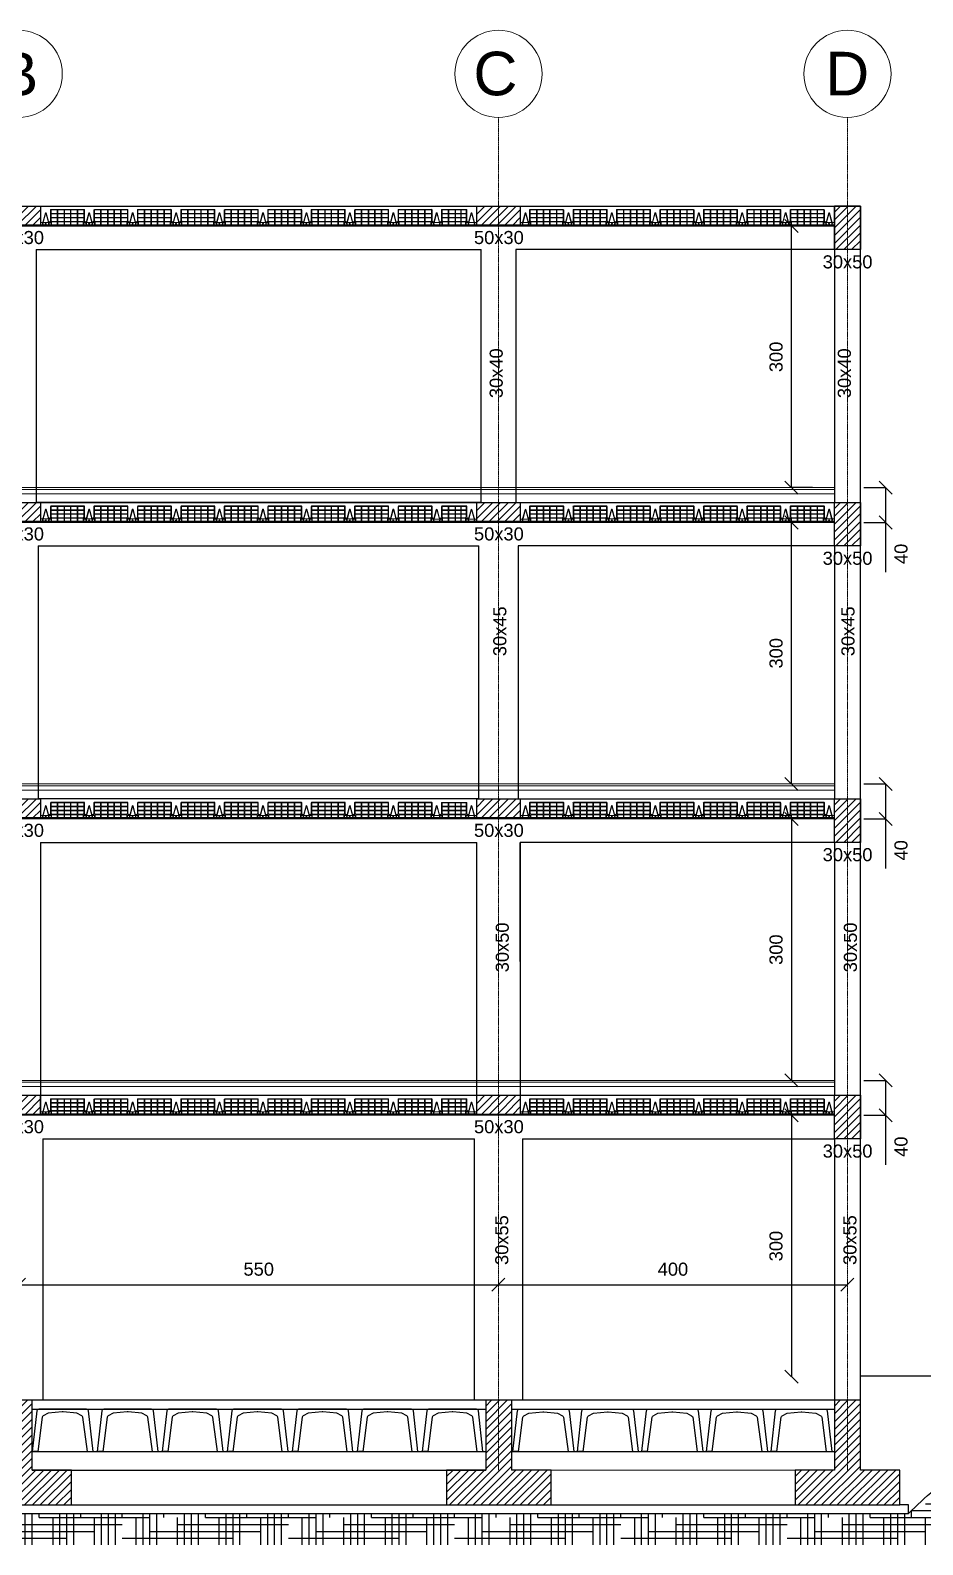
# Model space of a CAD drawing. Header units: millimetres. Extents: x -455371 to 117772, y -78417 to 116564.
# Drawn here: x -93446 to -83217, y -78417 to -61045 of the extents above; entities that cross this region are included whole.
import ezdxf

# ---------------------------------------------------------------- set-up
doc = ezdxf.new("R2010")
doc.units = ezdxf.units.MM
doc.linetypes.add('TRATTOPUNTO', pattern=[25.4, 12.7, -6.35, 0, -6.35])
doc.layers.get('0').update_dxf_attribs({"color": 255})
for name, color, linetype, lineweight in [('armature', 5, 'Continuous', 18), ('Cls', 7, 'Continuous', 25), ('fili fissi', 210, 'Continuous', 18), ('fili fissi tratteggiati', 210, 'TRATTOPUNTO', 18), ('quote', 5, 'Continuous', 15), ('Scritte', 7, 'Continuous', 15), ('TRAV.PIGN.TELAIO', 30, 'Continuous', 15)]:
    doc.layers.add(name, color=color, linetype=linetype, lineweight=lineweight)
doc.layers.add('RETINI', color=253, linetype='Continuous')
doc.styles.get("Standard").update_dxf_attribs({"font": 'arial.ttf'})
doc.dimstyles.new('scala1 a 100', dxfattribs={"dimtxt": 150, "dimasz": 150, "dimexe": 0.18, "dimexo": 250, "dimgap": 100, "dimtad": 2, "dimdec": 0, "dimlfac": 0.1, "dimzin": 0, "dimdsep": 46, "dimtxsty": 'Standard', "dimblk": 'OBLIQUE', "dimcen": -100, "dimadec": 0, "dimazin": 0, "dimtfac": 1, "dimtdec": 0, "dimtofl": 0, "dimtmove": 0, "dimatfit": 3, "dimfxl": 250, "dimfxlon": 1, "dimtolj": 1, "dimtzin": 0, "dimarcsym": 0})

# ---------------------------------------------------------------- blocks, each defined once
blk = doc.blocks.new('PIGNATTA')
at = {"ltscale": 100}
for p, q in [((-117744, -60423), (-117744, -60415)), ((-117361, -60337), (-117366, -60332))]:
    blk.add_line(p, q, dxfattribs=at)
at = {"layer": 'TRAV.PIGN.TELAIO', "ltscale": 100}
for p, q in [((-117751, -60337), (-117746, -60332)), ((-117751, -60465), (-117751, -60337)), ((-117746, -60332), (-117556, -60332)), ((-117674, -60337), (-117744, -60337)), ((-117744, -60377), (-117744, -60337)), ((-117674, -60377), (-117744, -60377)), ((-117674, -60383), (-117744, -60383)), ((-117744, -60423), (-117744, -60383)), ((-117674, -60423), (-117744, -60423)), ((-117744, -60460), (-117744, -60428)), ((-117674, -60428), (-117744, -60428)), ((-117674, -60377), (-117674, -60337)), ((-117674, -60423), (-117674, -60383)), ((-117674, -60423), (-117674, -60415)), ((-117674, -60469), (-117674, -60428)), ((-117596, -60337), (-117667, -60337)), ((-117667, -60377), (-117667, -60337)), ((-117596, -60377), (-117667, -60377)), ((-117596, -60383), (-117667, -60383)), ((-117667, -60423), (-117667, -60383)), ((-117667, -60423), (-117667, -60415)), ((-117596, -60423), (-117667, -60423)), ((-117667, -60469), (-117667, -60428)), ((-117596, -60428), (-117667, -60428)), ((-117596, -60377), (-117596, -60337)), ((-117596, -60423), (-117596, -60383)), ((-117596, -60423), (-117596, -60415)), ((-117596, -60469), (-117596, -60428)), ((-117589, -60377), (-117589, -60337)), ((-117589, -60337), (-117556, -60337)), ((-117589, -60377), (-117556, -60377)), ((-117589, -60423), (-117589, -60383)), ((-117589, -60383), (-117556, -60383)), ((-117589, -60423), (-117589, -60415)), ((-117589, -60423), (-117556, -60423)), ((-117589, -60469), (-117589, -60428)), ((-117589, -60428), (-117556, -60428)), ((-117366, -60332), (-117556, -60332)), ((-117523, -60337), (-117556, -60337)), ((-117523, -60377), (-117556, -60377)), ((-117523, -60383), (-117556, -60383)), ((-117523, -60423), (-117556, -60423)), ((-117523, -60428), (-117556, -60428)), ((-117523, -60377), (-117523, -60337)), ((-117523, -60423), (-117523, -60383)), ((-117523, -60423), (-117523, -60415)), ((-117523, -60469), (-117523, -60428)), ((-117516, -60337), (-117446, -60337)), ((-117516, -60377), (-117516, -60337)), ((-117516, -60377), (-117446, -60377)), ((-117516, -60383), (-117446, -60383)), ((-117516, -60423), (-117516, -60383)), ((-117516, -60423), (-117516, -60415)), ((-117516, -60423), (-117446, -60423)), ((-117516, -60469), (-117516, -60428)), ((-117516, -60428), (-117446, -60428)), ((-117446, -60377), (-117446, -60337)), ((-117446, -60423), (-117446, -60383)), ((-117446, -60423), (-117446, -60415)), ((-117446, -60469), (-117446, -60428)), ((-117439, -60337), (-117368, -60337)), ((-117439, -60377), (-117439, -60337)), ((-117439, -60377), (-117368, -60377)), ((-117439, -60383), (-117368, -60383)), ((-117439, -60423), (-117439, -60383)), ((-117439, -60423), (-117439, -60415)), ((-117439, -60423), (-117368, -60423)), ((-117439, -60469), (-117439, -60428)), ((-117439, -60428), (-117368, -60428)), ((-117368, -60377), (-117368, -60337)), ((-117368, -60423), (-117368, -60383)), ((-117368, -60423), (-117368, -60415)), ((-117368, -60460), (-117368, -60428)), ((-117361, -60465), (-117361, -60337)), ((-117769, -60472), (-117751, -60465)), ((-117769, -60483), (-117769, -60472)), ((-117745, -60483), (-117769, -60483)), ((-117764, -60476), (-117750, -60471)), ((-117749, -60476), (-117764, -60476)), ((-117748, -60476), (-117750, -60471)), ((-117745, -60483), (-117745, -60512)), ((-117745, -60512), (-117556, -60512)), ((-117735, -60469), (-117744, -60460)), ((-117738, -60474), (-117674, -60474)), ((-117738, -60474), (-117738, -60507)), ((-117674, -60507), (-117738, -60507)), ((-117735, -60469), (-117674, -60469)), ((-117674, -60507), (-117674, -60474)), ((-117667, -60469), (-117596, -60469)), ((-117667, -60474), (-117596, -60474)), ((-117667, -60507), (-117667, -60474)), ((-117596, -60507), (-117667, -60507)), ((-117596, -60507), (-117596, -60474)), ((-117589, -60469), (-117556, -60469)), ((-117589, -60507), (-117589, -60474)), ((-117589, -60474), (-117556, -60474)), ((-117589, -60507), (-117556, -60507)), ((-117523, -60469), (-117556, -60469)), ((-117523, -60474), (-117556, -60474)), ((-117523, -60507), (-117556, -60507)), ((-117367, -60512), (-117556, -60512)), ((-117523, -60507), (-117523, -60474)), ((-117446, -60469), (-117516, -60469)), ((-117446, -60474), (-117516, -60474)), ((-117516, -60507), (-117516, -60474)), ((-117516, -60507), (-117446, -60507)), ((-117446, -60507), (-117446, -60474)), ((-117377, -60469), (-117439, -60469)), ((-117375, -60474), (-117439, -60474)), ((-117439, -60507), (-117439, -60474)), ((-117439, -60507), (-117375, -60507)), ((-117377, -60469), (-117368, -60460)), ((-117375, -60474), (-117375, -60507)), ((-117367, -60483), (-117344, -60483)), ((-117367, -60483), (-117367, -60512)), ((-117364, -60476), (-117363, -60471)), ((-117363, -60476), (-117349, -60476)), ((-117349, -60476), (-117362, -60471)), ((-117344, -60472), (-117361, -60465)), ((-117344, -60483), (-117344, -60472))]:
    blk.add_line(p, q, dxfattribs=at)
blk = doc.blocks.new('travetto')
at = {"layer": 'armature', "ltscale": 100}
for points in [[(-124892, -73466, 1), (-124898, -73466, 1)], [(-124858, -73342, 1), (-124864, -73342, 1)], [(-124830, -73466, -1), (-124824, -73466, -1)]]:
    blk.add_hatch(color=256, dxfattribs=at).paths.add_polyline_path(points)
for p, q in [((-124866, -73340), (-124899, -73462)), ((-124861, -73340), (-124894, -73463)), ((-124866, -73340), (-124857, -73340)), ((-124861, -73340), (-124827, -73466)), ((-124857, -73340), (-124824, -73462))]:
    blk.add_line(p, q, dxfattribs=at)
for centre in [(-124895, -73466), (-124861, -73342), (-124827, -73466)]:
    blk.add_circle(centre, 3, dxfattribs=at)
for centre, start, end in [((-124895, -73462), 171.4052, 274.2392), ((-124827, -73462), 265.7608, 8.5948)]:
    blk.add_arc(centre, 3.81, start, end, dxfattribs=at)
at = {"layer": 'TRAV.PIGN.TELAIO', "ltscale": 100}
blk.add_line((-124921, -73476), (-124801, -73476), dxfattribs=at)
blk.add_lwpolyline([(-124801, -73476), (-124801, -73451), (-124921, -73451), (-124921, -73476)], dxfattribs=at)
blk = doc.blocks.new('*U175')
at = {"layer": 'armature', "ltscale": 100}
blk.add_hatch(color=256, dxfattribs=at).paths.add_polyline_path([(-195, -76, 1), (-207, -76, 1)])
blk.add_circle((-201, -76), 6, dxfattribs=at)
at = {"layer": 'Cls'}
for name, p in [('travetto', (124661, 73391)), ('PIGNATTA', (117605, 60422))]:
    blk.add_blockref(name, p, dxfattribs=at)
blk = doc.blocks.new('*U176')
at = {"layer": 'Cls', "color": 0, "linetype": 'ByBlock', "lineweight": -2, "transparency": 16777216}
for p in [(0, 0), (498, 0), (996, 0), (1494, 0), (1992, 0), (2490, 0), (2988, 0), (3486, 0), (3984, 0)]:
    blk.add_blockref('*U175', p, dxfattribs=at)
blk = doc.blocks.new('*U177')
at = {"layer": 'armature', "ltscale": 100}
blk.add_hatch(color=256, dxfattribs=at).paths.add_polyline_path([(-195, -76, 1), (-207, -76, 1)])
blk.add_circle((-201, -76), 6, dxfattribs=at)
at = {"layer": 'Cls'}
for name, p in [('travetto', (124661, 73391)), ('PIGNATTA', (117605, 60422))]:
    blk.add_blockref(name, p, dxfattribs=at)
blk = doc.blocks.new('*U178')
at = {"layer": 'Cls', "color": 0, "linetype": 'ByBlock', "lineweight": -2, "transparency": 16777216}
for p in [(0, 0), (498, 0), (996, 0), (1494, 0), (1992, 0), (2490, 0), (2988, 0)]:
    blk.add_blockref('*U177', p, dxfattribs=at)
blk = doc.blocks.new('pignatta 2')
at = {"ltscale": 100}
for p, q in [((-88727, -73595), (-88727, -73587)), ((-88443, -73509), (-88448, -73504))]:
    blk.add_line(p, q, dxfattribs=at)
at = {"layer": 'TRAV.PIGN.TELAIO', "ltscale": 100}
for p, q in [((-88751, -73644), (-88734, -73636)), ((-88751, -73654), (-88751, -73644)), ((-88727, -73654), (-88751, -73654)), ((-88746, -73648), (-88733, -73643)), ((-88731, -73648), (-88746, -73648)), ((-88734, -73509), (-88729, -73504)), ((-88734, -73636), (-88734, -73509)), ((-88731, -73648), (-88732, -73643)), ((-88729, -73504), (-88538, -73504)), ((-88656, -73509), (-88727, -73509)), ((-88727, -73549), (-88727, -73509)), ((-88656, -73549), (-88727, -73549)), ((-88656, -73555), (-88727, -73555)), ((-88727, -73595), (-88727, -73555)), ((-88656, -73595), (-88727, -73595)), ((-88727, -73632), (-88727, -73600)), ((-88656, -73600), (-88727, -73600)), ((-88717, -73641), (-88727, -73632)), ((-88727, -73654), (-88727, -73684)), ((-88720, -73646), (-88656, -73646)), ((-88720, -73646), (-88720, -73679)), ((-88717, -73641), (-88656, -73641)), ((-88656, -73549), (-88656, -73509)), ((-88656, -73595), (-88656, -73555)), ((-88656, -73595), (-88656, -73587)), ((-88656, -73641), (-88656, -73600)), ((-88656, -73679), (-88656, -73646)), ((-88578, -73509), (-88649, -73509)), ((-88649, -73549), (-88649, -73509)), ((-88578, -73549), (-88649, -73549)), ((-88578, -73555), (-88649, -73555)), ((-88649, -73595), (-88649, -73555)), ((-88649, -73595), (-88649, -73587)), ((-88578, -73595), (-88649, -73595)), ((-88649, -73641), (-88649, -73600)), ((-88578, -73600), (-88649, -73600)), ((-88649, -73641), (-88578, -73641)), ((-88649, -73646), (-88578, -73646)), ((-88649, -73679), (-88649, -73646)), ((-88578, -73549), (-88578, -73509)), ((-88578, -73595), (-88578, -73555)), ((-88578, -73595), (-88578, -73587)), ((-88578, -73641), (-88578, -73600)), ((-88578, -73679), (-88578, -73646)), ((-88571, -73549), (-88571, -73509)), ((-88571, -73509), (-88538, -73509)), ((-88571, -73549), (-88538, -73549)), ((-88571, -73595), (-88571, -73555)), ((-88571, -73555), (-88538, -73555)), ((-88571, -73595), (-88571, -73587)), ((-88571, -73595), (-88538, -73595)), ((-88571, -73641), (-88571, -73600)), ((-88571, -73600), (-88538, -73600)), ((-88571, -73641), (-88538, -73641)), ((-88571, -73679), (-88571, -73646)), ((-88571, -73646), (-88538, -73646)), ((-88448, -73504), (-88550, -73504)), ((-88550, -73509), (-88528, -73509)), ((-88550, -73549), (-88528, -73549)), ((-88550, -73555), (-88528, -73555)), ((-88550, -73595), (-88528, -73595)), ((-88550, -73600), (-88528, -73600)), ((-88528, -73641), (-88550, -73641)), ((-88528, -73646), (-88550, -73646)), ((-88476, -73504), (-88538, -73504)), ((-88506, -73509), (-88538, -73509)), ((-88506, -73549), (-88538, -73549)), ((-88506, -73555), (-88538, -73555)), ((-88506, -73595), (-88538, -73595)), ((-88506, -73600), (-88538, -73600)), ((-88506, -73641), (-88538, -73641)), ((-88506, -73646), (-88538, -73646)), ((-88521, -73509), (-88450, -73509)), ((-88521, -73549), (-88450, -73549)), ((-88521, -73555), (-88450, -73555)), ((-88521, -73595), (-88450, -73595)), ((-88521, -73600), (-88450, -73600)), ((-88460, -73641), (-88521, -73641)), ((-88457, -73646), (-88521, -73646)), ((-88513, -73549), (-88513, -73509)), ((-88513, -73595), (-88513, -73555)), ((-88513, -73641), (-88513, -73600)), ((-88513, -73679), (-88513, -73646)), ((-88506, -73549), (-88506, -73509)), ((-88506, -73595), (-88506, -73555)), ((-88506, -73641), (-88506, -73600)), ((-88506, -73679), (-88506, -73646)), ((-88498, -73509), (-88476, -73509)), ((-88498, -73549), (-88476, -73549)), ((-88498, -73555), (-88476, -73555)), ((-88498, -73595), (-88476, -73595)), ((-88498, -73600), (-88476, -73600)), ((-88476, -73641), (-88498, -73641)), ((-88476, -73646), (-88498, -73646)), ((-88460, -73641), (-88450, -73632)), ((-88457, -73646), (-88457, -73679)), ((-88450, -73549), (-88450, -73509)), ((-88450, -73595), (-88450, -73555)), ((-88450, -73595), (-88450, -73587)), ((-88450, -73632), (-88450, -73600)), ((-88450, -73654), (-88426, -73654)), ((-88450, -73654), (-88450, -73684)), ((-88446, -73648), (-88445, -73643)), ((-88446, -73648), (-88431, -73648)), ((-88431, -73648), (-88444, -73643)), ((-88443, -73636), (-88443, -73509)), ((-88426, -73644), (-88443, -73636)), ((-88426, -73654), (-88426, -73644)), ((-88727, -73684), (-88538, -73684)), ((-88656, -73679), (-88720, -73679)), ((-88578, -73679), (-88649, -73679)), ((-88571, -73679), (-88538, -73679)), ((-88550, -73679), (-88528, -73679)), ((-88450, -73684), (-88550, -73684)), ((-88506, -73679), (-88538, -73679)), ((-88476, -73684), (-88538, -73684)), ((-88521, -73679), (-88457, -73679)), ((-88498, -73679), (-88476, -73679))]:
    blk.add_line(p, q, dxfattribs=at)
blk = doc.blocks.new('*U180')
at = {"layer": 'armature', "ltscale": 100}
blk.add_hatch(color=256, dxfattribs=at).paths.add_polyline_path([(-195, -76, 1), (-207, -76, 1)])
blk.add_circle((-201, -76), 6, dxfattribs=at)
at = {"layer": 'Cls'}
for name, p in [('travetto', (124661, 73391)), ('PIGNATTA', (117605, 60422))]:
    blk.add_blockref(name, p, dxfattribs=at)
blk = doc.blocks.new('*U181')
at = {"layer": 'Cls', "color": 0, "linetype": 'ByBlock', "lineweight": -2, "transparency": 16777216}
for p in [(0, 0), (498, 0), (996, 0), (1494, 0), (1992, 0), (2490, 0), (2988, 0), (3486, 0), (3984, 0)]:
    blk.add_blockref('*U180', p, dxfattribs=at)
blk = doc.blocks.new('*U182')
at = {"layer": 'armature', "ltscale": 100}
blk.add_hatch(color=256, dxfattribs=at).paths.add_polyline_path([(-195, -76, 1), (-207, -76, 1)])
blk.add_circle((-201, -76), 6, dxfattribs=at)
at = {"layer": 'Cls'}
for name, p in [('travetto', (124661, 73391)), ('PIGNATTA', (117605, 60422))]:
    blk.add_blockref(name, p, dxfattribs=at)
blk = doc.blocks.new('*U183')
at = {"layer": 'Cls', "color": 0, "linetype": 'ByBlock', "lineweight": -2, "transparency": 16777216}
for p in [(0, 0), (498, 0), (996, 0), (1494, 0), (1992, 0), (2490, 0), (2988, 0)]:
    blk.add_blockref('*U182', p, dxfattribs=at)
blk = doc.blocks.new('*U186')
at = {"layer": 'armature', "ltscale": 100}
blk.add_hatch(color=256, dxfattribs=at).paths.add_polyline_path([(-195, -76, 1), (-207, -76, 1)])
blk.add_circle((-201, -76), 6, dxfattribs=at)
at = {"layer": 'Cls'}
for name, p in [('travetto', (124661, 73391)), ('PIGNATTA', (117605, 60422))]:
    blk.add_blockref(name, p, dxfattribs=at)
blk = doc.blocks.new('*U187')
at = {"layer": 'Cls', "color": 0, "linetype": 'ByBlock', "lineweight": -2, "transparency": 16777216}
for p in [(0, 0), (498, 0), (996, 0), (1494, 0), (1992, 0), (2490, 0), (2988, 0), (3486, 0), (3984, 0)]:
    blk.add_blockref('*U186', p, dxfattribs=at)
blk = doc.blocks.new('*U188')
at = {"layer": 'armature', "ltscale": 100}
blk.add_hatch(color=256, dxfattribs=at).paths.add_polyline_path([(-195, -76, 1), (-207, -76, 1)])
blk.add_circle((-201, -76), 6, dxfattribs=at)
at = {"layer": 'Cls'}
for name, p in [('travetto', (124661, 73391)), ('PIGNATTA', (117605, 60422))]:
    blk.add_blockref(name, p, dxfattribs=at)
blk = doc.blocks.new('*U189')
at = {"layer": 'Cls', "color": 0, "linetype": 'ByBlock', "lineweight": -2, "transparency": 16777216}
for p in [(0, 0), (498, 0), (996, 0), (1494, 0), (1992, 0), (2490, 0), (2988, 0)]:
    blk.add_blockref('*U188', p, dxfattribs=at)
blk = doc.blocks.new('*U192')
at = {"layer": 'armature', "ltscale": 100}
blk.add_hatch(color=256, dxfattribs=at).paths.add_polyline_path([(-195, -76, 1), (-207, -76, 1)])
blk.add_circle((-201, -76), 6, dxfattribs=at)
at = {"layer": 'Cls'}
for name, p in [('travetto', (124661, 73391)), ('PIGNATTA', (117605, 60422))]:
    blk.add_blockref(name, p, dxfattribs=at)
blk = doc.blocks.new('*U193')
at = {"layer": 'Cls', "color": 0, "linetype": 'ByBlock', "lineweight": -2, "transparency": 16777216}
for p in [(0, 0), (498, 0), (996, 0), (1494, 0), (1992, 0), (2490, 0), (2988, 0), (3486, 0), (3984, 0)]:
    blk.add_blockref('*U192', p, dxfattribs=at)
blk = doc.blocks.new('*U194')
at = {"layer": 'armature', "ltscale": 100}
blk.add_hatch(color=256, dxfattribs=at).paths.add_polyline_path([(-195, -76, 1), (-207, -76, 1)])
blk.add_circle((-201, -76), 6, dxfattribs=at)
at = {"layer": 'Cls'}
for name, p in [('travetto', (124661, 73391)), ('PIGNATTA', (117605, 60422))]:
    blk.add_blockref(name, p, dxfattribs=at)
blk = doc.blocks.new('*U195')
at = {"layer": 'Cls', "color": 0, "linetype": 'ByBlock', "lineweight": -2, "transparency": 16777216}
for p in [(0, 0), (498, 0), (996, 0), (1494, 0), (1992, 0), (2490, 0), (2988, 0)]:
    blk.add_blockref('*U194', p, dxfattribs=at)
blk = doc.blocks.new('*U272')
at = {"color": 30}
for points in [[(349, -243), (296, 224, 0.377298), (274, 243), (0, 243), (-274, 243, 0.377298), (-296, 224), (-349, -243)], [(284, -243), (233, 148, 0.245361), (221, 165), (165, 194), (5, 211, 0.05448), (0, 212, 0.05448), (-5, 211), (-165, 194), (-221, 165, 0.245361), (-233, 148), (-284, -243)]]:
    blk.add_lwpolyline(points, format="xyb", dxfattribs=at)
for points in [[(-284, -243), (-349, -243)], [(284, -243), (349, -243)]]:
    blk.add_lwpolyline(points, dxfattribs=at)
blk = doc.blocks.new('*U273')
at = {"layer": 'Cls', "color": 0, "linetype": 'ByBlock', "lineweight": -2, "transparency": 16777216}
for p in [(0, 0), (745, 0), (1490, 0), (2235, 0), (2980, 0), (3725, 0), (4470, 0)]:
    blk.add_blockref('*U272', p, dxfattribs=at)
blk = doc.blocks.new('*U274')
at = {"color": 30}
for points in [[(349, -243), (296, 224, 0.377298), (274, 243), (0, 243), (-274, 243, 0.377298), (-296, 224), (-349, -243)], [(284, -243), (233, 148, 0.245361), (221, 165), (165, 194), (5, 211, 0.05448), (0, 212, 0.05448), (-5, 211), (-165, 194), (-221, 165, 0.245361), (-233, 148), (-284, -243)]]:
    blk.add_lwpolyline(points, format="xyb", dxfattribs=at)
for points in [[(-284, -243), (-349, -243)], [(284, -243), (349, -243)]]:
    blk.add_lwpolyline(points, dxfattribs=at)
blk = doc.blocks.new('*U275')
at = {"layer": 'Cls', "color": 0, "linetype": 'ByBlock', "lineweight": -2, "transparency": 16777216}
for p in [(0, 0), (740, 0), (1480, 0), (2220, 0), (2960, 0)]:
    blk.add_blockref('*U274', p, dxfattribs=at)
blk = doc.blocks.new('_Oblique')
at = {"color": 0, "linetype": 'ByBlock', "lineweight": -2}
blk.add_line((-0.5, -0.5), (0.5, 0.5), dxfattribs=at)
blk = doc.blocks.new('*D2117')
at = {"layer": 'Defpoints', "color": 0, "transparency": 16777216}
for p in [(-84230, -66290), (-84230, -66691), (-83642, -66691)]:
    blk.add_point(p, dxfattribs=at)
at = {"layer": 'quote', "color": 0, "lineweight": -2, "transparency": 16777216}
for p, q in [((-83892, -66290), (-83641, -66290)), ((-83642, -66290), (-83642, -66691)), ((-83892, -66691), (-83641, -66691)), ((-83642, -66691), (-83642, -67261))]:
    blk.add_line(p, q, dxfattribs=at)
at = {"layer": 'quote', "color": 0, "lineweight": -2, "transparency": 16777216, "xscale": 150, "yscale": 150, "zscale": 150}
for p, rotation in [((-83642, -66290), 90), ((-83642, -66691), 270)]:
    blk.add_blockref('_Oblique', p, dxfattribs=dict(at, rotation=rotation))
at = {"layer": 'quote', "color": 0, "transparency": 16777216, "insert": (-83465, -67051), "char_height": 150, "attachment_point": 5, "rotation": 90}
blk.add_mtext('\\A1;40', dxfattribs=at)
blk = doc.blocks.new('*D2115')
at = {"layer": 'Defpoints', "color": 0, "transparency": 16777216}
for p in [(-84230, -69690), (-84230, -70091), (-83642, -70091)]:
    blk.add_point(p, dxfattribs=at)
at = {"layer": 'quote', "color": 0, "lineweight": -2, "transparency": 16777216}
for p, q in [((-83892, -69690), (-83641, -69690)), ((-83642, -69690), (-83642, -70091)), ((-83892, -70091), (-83641, -70091)), ((-83642, -70091), (-83642, -70661))]:
    blk.add_line(p, q, dxfattribs=at)
at = {"layer": 'quote', "color": 0, "lineweight": -2, "transparency": 16777216, "xscale": 150, "yscale": 150, "zscale": 150}
for p, rotation in [((-83642, -69690), 90), ((-83642, -70091), 270)]:
    blk.add_blockref('_Oblique', p, dxfattribs=dict(at, rotation=rotation))
at = {"layer": 'quote', "color": 0, "transparency": 16777216, "insert": (-83465, -70451), "char_height": 150, "attachment_point": 5, "rotation": 90}
blk.add_mtext('\\A1;40', dxfattribs=at)
blk = doc.blocks.new('*D2116')
at = {"layer": 'Defpoints', "color": 0, "transparency": 16777216}
for p in [(-84230, -73090), (-84230, -73491), (-83642, -73491)]:
    blk.add_point(p, dxfattribs=at)
at = {"layer": 'quote', "color": 0, "lineweight": -2, "transparency": 16777216}
for p, q in [((-83892, -73090), (-83641, -73090)), ((-83642, -73090), (-83642, -73491)), ((-83892, -73491), (-83641, -73491)), ((-83642, -73491), (-83642, -74061))]:
    blk.add_line(p, q, dxfattribs=at)
at = {"layer": 'quote', "color": 0, "lineweight": -2, "transparency": 16777216, "xscale": 150, "yscale": 150, "zscale": 150}
for p, rotation in [((-83642, -73090), 90), ((-83642, -73491), 270)]:
    blk.add_blockref('_Oblique', p, dxfattribs=dict(at, rotation=rotation))
at = {"layer": 'quote', "color": 0, "transparency": 16777216, "insert": (-83465, -73851), "char_height": 150, "attachment_point": 5, "rotation": 90}
blk.add_mtext('\\A1;40', dxfattribs=at)
blk = doc.blocks.new('*D2119')
at = {"layer": 'Defpoints', "color": 0, "transparency": 16777216}
for p in [(-84721, -63291), (-84230, -63291), (-84230, -66290)]:
    blk.add_point(p, dxfattribs=at)
at = {"layer": 'quote', "color": 0, "lineweight": -2, "transparency": 16777216}
for p, q in [((-84480, -63291), (-84721, -63291)), ((-84721, -66290), (-84721, -63291)), ((-84480, -66290), (-84721, -66290))]:
    blk.add_line(p, q, dxfattribs=at)
at = {"layer": 'quote', "color": 0, "lineweight": -2, "transparency": 16777216, "xscale": 150, "yscale": 150, "zscale": 150}
for p, rotation in [((-84721, -63291), 90), ((-84721, -66290), 270)]:
    blk.add_blockref('_Oblique', p, dxfattribs=dict(at, rotation=rotation))
at = {"layer": 'quote', "color": 0, "transparency": 16777216, "insert": (-84897, -64791), "char_height": 150, "attachment_point": 5, "rotation": 90}
blk.add_mtext('\\A1;300', dxfattribs=at)
blk = doc.blocks.new('*D2120')
at = {"layer": 'Defpoints', "color": 0, "transparency": 16777216}
for p in [(-84721, -66691), (-84659, -66691), (-84659, -69690)]:
    blk.add_point(p, dxfattribs=at)
at = {"layer": 'quote', "color": 0, "lineweight": -2, "transparency": 16777216}
for p, q in [((-84721, -66691), (-84721, -66691)), ((-84721, -69690), (-84721, -66691)), ((-84721, -69690), (-84721, -69690))]:
    blk.add_line(p, q, dxfattribs=at)
at = {"layer": 'quote', "color": 0, "lineweight": -2, "transparency": 16777216, "xscale": 150, "yscale": 150, "zscale": 150}
for p, rotation in [((-84721, -66691), 90), ((-84721, -69690), 270)]:
    blk.add_blockref('_Oblique', p, dxfattribs=dict(at, rotation=rotation))
at = {"layer": 'quote', "color": 0, "transparency": 16777216, "insert": (-84897, -68191), "char_height": 150, "attachment_point": 5, "rotation": 90}
blk.add_mtext('\\A1;300', dxfattribs=at)
blk = doc.blocks.new('*D2121')
at = {"layer": 'Defpoints', "color": 0, "transparency": 16777216}
for p in [(-84721, -70091), (-84721, -73090), (-84721, -73090)]:
    blk.add_point(p, dxfattribs=at)
at = {"layer": 'quote', "color": 0, "lineweight": -2, "transparency": 16777216}
for p, q in [((-84721, -70091), (-84721, -70091)), ((-84721, -70091), (-84721, -73090)), ((-84721, -73090), (-84721, -73090))]:
    blk.add_line(p, q, dxfattribs=at)
at = {"layer": 'quote', "color": 0, "lineweight": -2, "transparency": 16777216, "xscale": 150, "yscale": 150, "zscale": 150}
for p, rotation in [((-84721, -70091), 90), ((-84721, -73090), 270)]:
    blk.add_blockref('_Oblique', p, dxfattribs=dict(at, rotation=rotation))
at = {"layer": 'quote', "color": 0, "transparency": 16777216, "insert": (-84897, -71591), "char_height": 150, "attachment_point": 5, "rotation": 90}
blk.add_mtext('\\A1;300', dxfattribs=at)
blk = doc.blocks.new('*D2118')
at = {"layer": 'Defpoints', "color": 0, "transparency": 16777216}
for p in [(-84721, -73491), (-84721, -76490), (-84721, -76490)]:
    blk.add_point(p, dxfattribs=at)
at = {"layer": 'quote', "color": 0, "lineweight": -2, "transparency": 16777216}
for p, q in [((-84721, -73491), (-84722, -73491)), ((-84721, -73491), (-84721, -76490)), ((-84721, -76490), (-84722, -76490))]:
    blk.add_line(p, q, dxfattribs=at)
at = {"layer": 'quote', "color": 0, "lineweight": -2, "transparency": 16777216, "xscale": 150, "yscale": 150, "zscale": 150}
for p, rotation in [((-84721, -73491), 90), ((-84721, -76490), 270)]:
    blk.add_blockref('_Oblique', p, dxfattribs=dict(at, rotation=rotation))
at = {"layer": 'quote', "color": 0, "transparency": 16777216, "insert": (-84898, -74991), "char_height": 150, "attachment_point": 5, "rotation": 90}
blk.add_mtext('\\A1;300', dxfattribs=at)
blk = doc.blocks.new('*D2122')
at = {"layer": 'Defpoints', "color": 0, "transparency": 16777216}
for p in [(-93575, -75434), (-88080, -75434), (-88080, -75434)]:
    blk.add_point(p, dxfattribs=at)
at = {"layer": 'quote', "color": 0, "lineweight": -2, "transparency": 16777216}
for p, q in [((-93575, -75434), (-93575, -75433)), ((-93575, -75434), (-88080, -75434)), ((-88080, -75434), (-88080, -75433))]:
    blk.add_line(p, q, dxfattribs=at)
at = {"layer": 'quote', "color": 0, "lineweight": -2, "transparency": 16777216, "xscale": 150, "yscale": 150, "zscale": 150, "rotation": 180}
blk.add_blockref('_Oblique', (-93575, -75434), dxfattribs=at)
at = {"layer": 'quote', "color": 0, "lineweight": -2, "transparency": 16777216, "xscale": 150, "yscale": 150, "zscale": 150}
blk.add_blockref('_Oblique', (-88080, -75434), dxfattribs=at)
at = {"layer": 'quote', "color": 0, "transparency": 16777216, "insert": (-90828, -75257), "char_height": 150, "attachment_point": 5}
blk.add_mtext('\\A1;550', dxfattribs=at)
blk = doc.blocks.new('*D2123')
at = {"layer": 'Defpoints', "color": 0, "transparency": 16777216}
for p in [(-88080, -75434), (-84080, -75434), (-84080, -75434)]:
    blk.add_point(p, dxfattribs=at)
at = {"layer": 'quote', "color": 0, "lineweight": -2, "transparency": 16777216}
for p, q in [((-88080, -75434), (-88080, -75433)), ((-88080, -75434), (-84080, -75434)), ((-84080, -75434), (-84080, -75433))]:
    blk.add_line(p, q, dxfattribs=at)
at = {"layer": 'quote', "color": 0, "lineweight": -2, "transparency": 16777216, "xscale": 150, "yscale": 150, "zscale": 150, "rotation": 180}
blk.add_blockref('_Oblique', (-88080, -75434), dxfattribs=at)
at = {"layer": 'quote', "color": 0, "lineweight": -2, "transparency": 16777216, "xscale": 150, "yscale": 150, "zscale": 150}
blk.add_blockref('_Oblique', (-84080, -75434), dxfattribs=at)
at = {"layer": 'quote', "color": 0, "transparency": 16777216, "insert": (-86080, -75257), "char_height": 150, "attachment_point": 5}
blk.add_mtext('\\A1;400', dxfattribs=at)

msp = doc.modelspace()

# ---------------------------------------------------------------- hatches: boundary and pattern name
at = {"layer": 'RETINI'}
h = msp.add_hatch(dxfattribs=at)
h.set_pattern_fill('ANSI31', color=256, scale=20)
h.set_pattern_definition([(45, (0, 10200), (-44.90128, 44.90128), [])])
h.paths.add_polyline_path([(-93329.6, -63280.4), (-93329.6, -63060.4), (-93829.6, -63060.4), (-93829.6, -63280.4)])
h = msp.add_hatch(dxfattribs=at)
h.set_pattern_fill('ANSI31', color=256, scale=20)
h.set_pattern_definition([(45, (5500, 10200), (-44.90128, 44.90128), [])])
h.paths.add_polyline_path([(-87829.6, -63280.4), (-87829.6, -63060.4), (-88329.6, -63060.4), (-88329.6, -63280.4)])
h = msp.add_hatch(dxfattribs=at)
h.set_pattern_fill('ANSI31', color=256, scale=20)
h.set_pattern_definition([(45, (37091.76, 0), (-44.90128, 44.90128), [])])
h.paths.add_polyline_path([(-84229.6, -63560.4), (-83929.6, -63560.4), (-83929.6, -63060.4), (-84229.6, -63060.4)])
h = msp.add_hatch(dxfattribs=at)
h.set_pattern_fill('ANSI31', color=256, scale=20)
h.set_pattern_definition([(45, (0, 6800), (-44.90128, 44.90128), [])])
h.paths.add_polyline_path([(-93329.6, -66460.4), (-93829.6, -66460.4), (-93829.6, -66680.4), (-93329.6, -66680.4)])
h = msp.add_hatch(dxfattribs=at)
h.set_pattern_fill('ANSI31', color=256, scale=20)
h.set_pattern_definition([(45, (5500, 6800), (-44.90128, 44.90128), [])])
h.paths.add_polyline_path([(-87829.6, -66460.4), (-88329.6, -66460.4), (-88329.6, -66680.4), (-87829.6, -66680.4)])
h = msp.add_hatch(dxfattribs=at)
h.set_pattern_fill('ANSI31', color=256, scale=20)
h.set_pattern_definition([(45, (37091.76, -3400), (-44.90128, 44.90128), [])])
h.paths.add_polyline_path([(-84229.6, -66960.4), (-83929.6, -66960.4), (-83929.6, -66460.4), (-84229.6, -66460.4)])
h = msp.add_hatch(dxfattribs=at)
h.set_pattern_fill('ANSI31', color=256, scale=20)
h.set_pattern_definition([(45, (0, 3400), (-44.90128, 44.90128), [])])
h.paths.add_polyline_path([(-93329.6, -69860.4), (-93829.6, -69860.4), (-93829.6, -70080.4), (-93329.6, -70080.4)])
h = msp.add_hatch(dxfattribs=at)
h.set_pattern_fill('ANSI31', color=256, scale=20)
h.set_pattern_definition([(45, (5500, 3400), (-44.90128, 44.90128), [])])
h.paths.add_polyline_path([(-87829.6, -69860.4), (-88329.6, -69860.4), (-88329.6, -70080.4), (-87829.6, -70080.4)])
h = msp.add_hatch(dxfattribs=at)
h.set_pattern_fill('ANSI31', color=256, scale=20)
h.set_pattern_definition([(45, (37091.76, -6800), (-44.90128, 44.90128), [])])
h.paths.add_polyline_path([(-84229.6, -70360.4), (-83929.6, -70360.4), (-83929.6, -69860.4), (-84229.6, -69860.4)])
h = msp.add_hatch(dxfattribs=at)
h.set_pattern_fill('ANSI31', color=256, scale=20)
h.paths.add_polyline_path([(-93329.6, -73260.4), (-93829.6, -73260.4), (-93829.6, -73480.4), (-93329.6, -73480.4)])
h = msp.add_hatch(dxfattribs=at)
h.set_pattern_fill('ANSI31', color=256, scale=20)
h.set_pattern_definition([(45, (5500, 0), (-44.90128, 44.90128), [])])
h.paths.add_polyline_path([(-87829.6, -73260.4), (-88329.6, -73260.4), (-88329.6, -73480.4), (-87829.6, -73480.4)])
h = msp.add_hatch(dxfattribs=at)
h.set_pattern_fill('ANSI31', color=256, scale=20)
h.set_pattern_definition([(45, (37091.76, -10200), (-44.90128, 44.90128), [])])
h.paths.add_polyline_path([(-84229.6, -73760.4), (-83929.6, -73760.4), (-83929.6, -73260.4), (-84229.6, -73260.4)])
h = msp.add_hatch(dxfattribs=at)
h.set_pattern_fill('HOUND', color=256, scale=50)
edge = h.paths.add_edge_path()
edge.add_spline(control_points=[(-98279.6, -78060.4), (-98470.1, -77873), (-98722.8, -77624.3), (-99197.7, -77446.1), (-99309.9, -77090), (-99619, -76902.9), (-99770.4, -76662.6), (-99866.6, -76531.5), (-99904.1, -76480.4)], knot_values=[0, 0, 0, 0, 796.0443368, 1056.6986821, 1452.9318202, 1805.0069054, 2103.4394739, 2293.8076951, 2293.8076951, 2293.8076951, 2293.8076951], degree=3, periodic=0)
edge.add_line((-99904.1, -76480.4), (-100734.9, -76480.4))
edge.add_spline(control_points=[(-100734.9, -76480.4), (-100517.9, -76632.1), (-100218, -76841.8), (-99971.5, -77260.9), (-99660, -77445.9), (-99548.5, -77802.6), (-99073.4, -77980.6), (-98820.7, -78229.4), (-98630.3, -78416.8)], knot_values=[0, 0, 0, 0, 781.4886108, 1079.9211793, 1431.9962645, 1828.2294026, 2088.8837479, 2884.9280847, 2884.9280847, 2884.9280847, 2884.9280847], degree=3, periodic=0)
edge.add_line((-98630.3, -78416.8), (-83029, -78416.8))
edge.add_spline(control_points=[(-83029, -78416.8), (-82838.6, -78229.4), (-82585.8, -77980.6), (-82110.7, -77802.6), (-81999.2, -77445.9), (-81687.8, -77260.9), (-81441.2, -76841.8), (-81141.4, -76632.1), (-80924.4, -76480.4)], knot_values=[0, 0, 0, 0, 796.0443368, 1056.6986821, 1452.9318202, 1805.0069054, 2103.4394739, 2884.9280847, 2884.9280847, 2884.9280847, 2884.9280847], degree=3, periodic=0)
edge.add_line((-80924.4, -76480.4), (-81755.2, -76480.4))
edge.add_spline(control_points=[(-81755.2, -76480.4), (-81792.7, -76531.5), (-81888.9, -76662.6), (-82040.2, -76902.9), (-82349.3, -77090), (-82461.5, -77446.1), (-82936.4, -77624.3), (-83189.2, -77873), (-83379.6, -78060.4)], knot_values=[0, 0, 0, 0, 190.3682212, 488.8007897, 840.8758749, 1237.109013, 1497.7633583, 2293.8076951, 2293.8076951, 2293.8076951, 2293.8076951], degree=3, periodic=0)
edge.add_line((-83379.6, -78060.4), (-83479.6, -78060.4))
edge.add_line((-83479.6, -78060.4), (-98279.6, -78060.4))
h = msp.add_hatch(dxfattribs=at)
h.set_pattern_fill('ANSI31', color=256, scale=20)
h.set_pattern_definition([(45, (12498.116, -130361.77), (-44.90128, 44.90128), [])])
h.paths.add_polyline_path([(-93725.4, -77560.4), (-94175.4, -77560.4), (-94175.4, -77960.4), (-92975.4, -77960.4), (-92975.4, -77560.4), (-93425.4, -77560.4), (-93425.4, -76760.4), (-93725.4, -76760.4)])
h = msp.add_hatch(dxfattribs=at)
h.set_pattern_fill('ANSI31', color=256, scale=20)
h.set_pattern_definition([(45, (17998.116, -130361.77), (-44.90128, 44.90128), [])])
h.paths.add_polyline_path([(-88225.4, -77560.4), (-88675.4, -77560.4), (-88675.4, -77960.4), (-87475.4, -77960.4), (-87475.4, -77560.4), (-87925.4, -77560.4), (-87925.4, -76760.4), (-88225.4, -76760.4)])
h = msp.add_hatch(dxfattribs=at)
h.set_pattern_fill('ANSI31', color=256, scale=20)
h.set_pattern_definition([(45, (21993.864, -130361.77), (-44.90128, 44.90128), [])])
h.paths.add_polyline_path([(-84229.6, -77560.4), (-84679.6, -77560.4), (-84679.6, -77960.4), (-83479.6, -77960.4), (-83479.6, -77560.4), (-83929.6, -77560.4), (-83929.6, -76760.4), (-84229.6, -76760.4)])

# ---------------------------------------------------------------- linework, layer by layer
at = {"layer": 'Cls'}
for points in [[(-93329.6, -63280.4), (-93829.6, -63280.4), (-93829.6, -63060.4), (-93329.6, -63060.4)], [(-87829.6, -63280.4), (-88329.6, -63280.4), (-88329.6, -63060.4), (-87829.6, -63060.4)], [(-93329.6, -66680.4), (-93829.6, -66680.4), (-93829.6, -66460.4), (-93329.6, -66460.4)], [(-87829.6, -66680.4), (-88329.6, -66680.4), (-88329.6, -66460.4), (-87829.6, -66460.4)], [(-93329.6, -70080.4), (-93829.6, -70080.4), (-93829.6, -69860.4), (-93329.6, -69860.4)], [(-87829.6, -70080.4), (-88329.6, -70080.4), (-88329.6, -69860.4), (-87829.6, -69860.4)], [(-93329.6, -73480.4), (-93829.6, -73480.4), (-93829.6, -73260.4), (-93329.6, -73260.4)], [(-87829.6, -73480.4), (-88329.6, -73480.4), (-88329.6, -73260.4), (-87829.6, -73260.4)], [(-93329.6, -73760.4), (-93329.6, -73760.4)], [(-87829.6, -73760.4), (-87829.6, -73760.4)]]:
    msp.add_lwpolyline(points, close=True, dxfattribs=at)
for points in [[(-93379.6, -63060.4), (-88279.6, -63060.4)], [(-88279.6, -63060.4), (-87879.6, -63060.4)], [(-87879.6, -63060.4), (-84204.6, -63060.4)], [(-87879.6, -63060.4), (-84229.6, -63060.4), (-84229.6, -63560.4), (-87879.6, -63560.4)], [(-84229.6, -63060.4), (-83929.6, -63060.4), (-83929.6, -63560.4), (-84229.6, -63560.4), (-84229.6, -63060.4)], [(-83929.6, -76760.4), (-83929.6, -63060.4), (-84229.6, -63060.4), (-84229.6, -66460.4)], [(-84229.6, -63280.6), (-97309.4, -63280.6), (-97429.6, -63280.6)], [(-84229.6, -63290.6), (-97309.4, -63290.6), (-97429.6, -63290.6)], [(-93379.6, -63560.4), (-88279.6, -63560.4)], [(-93379.6, -63560.4), (-93379.6, -63560.4), (-93379.6, -66460.4)], [(-88279.6, -66460.4), (-88279.6, -63560.4)], [(-87879.6, -63560.4), (-87879.6, -66460.4)], [(-93379.6, -66460.4), (-88279.6, -66460.4)], [(-88279.6, -66460.4), (-93379.6, -66460.4)], [(-87879.6, -66460.4), (-84229.6, -66460.4)], [(-87879.6, -66460.4), (-84229.6, -66460.4)], [(-84229.6, -66460.4), (-83929.6, -66460.4), (-83929.6, -66960.4), (-84229.6, -66960.4), (-84229.6, -66460.4)], [(-84229.6, -66680.6), (-97309.4, -66680.6), (-97429.6, -66680.6)], [(-84229.6, -66690.6), (-97309.4, -66690.6), (-97429.6, -66690.6)], [(-93354.6, -66960.4), (-88304.6, -66960.4)], [(-93354.6, -66960.4), (-93354.6, -69860.4)], [(-88304.6, -69860.4), (-88304.6, -66960.4)], [(-84229.6, -66960.4), (-87854.6, -66960.4)], [(-87854.6, -66960.4), (-87854.6, -69860.4)], [(-84229.6, -66960.4), (-84229.6, -69860.4)], [(-88304.6, -69860.4), (-93354.6, -69860.4)], [(-87854.6, -69860.4), (-84254.6, -69860.4)], [(-87854.6, -69860.4), (-84229.6, -69860.4)], [(-84229.6, -69860.4), (-83929.6, -69860.4), (-83929.6, -70360.4), (-84229.6, -70360.4), (-84229.6, -69860.4)], [(-84229.6, -70080.6), (-97309.4, -70080.6), (-97429.6, -70080.6)], [(-84229.6, -70090.6), (-97309.4, -70090.6), (-97429.6, -70090.6)], [(-93329.6, -70360.4), (-88329.6, -70360.4)], [(-93329.6, -70360.4), (-93329.6, -71726.3), (-93329.6, -73480.4)], [(-88329.6, -71726.3), (-88329.6, -70360.4)], [(-88329.6, -73260.4), (-88329.6, -71726.3), (-88329.6, -70360.4)], [(-87829.6, -71726.3), (-87829.6, -70360.4)], [(-84229.6, -70360.4), (-87829.6, -70360.4)], [(-87829.6, -70360.4), (-87829.6, -71726.3), (-87829.6, -73260.4)], [(-84229.6, -70360.4), (-84229.6, -73260.4)], [(-93329.6, -73480.4), (-93329.6, -73260.4), (-88329.6, -73260.4)], [(-87829.6, -73260.4), (-84229.6, -73260.4)], [(-84229.6, -73260.4), (-83929.6, -73260.4), (-83929.6, -73760.4), (-84229.6, -73760.4), (-84229.6, -73260.4)], [(-84228.9, -73480.6), (-97308.6, -73480.6), (-97428.9, -73480.6)], [(-84228.9, -73490.6), (-97308.6, -73490.6), (-97428.9, -73490.6)], [(-93304.6, -73760.4), (-88354.6, -73760.4)], [(-93304.6, -73760.4), (-93304.6, -76760.4)], [(-88354.6, -76760.4), (-88354.6, -73760.4)], [(-87804.6, -73760.4), (-84229.6, -73760.4)], [(-87804.6, -73760.4), (-84229.6, -73760.4)], [(-87804.6, -73760.4), (-87804.6, -76760.4)], [(-84229.6, -73760.4), (-84229.6, -76760.4)], [(-83929.6, -76480.4), (-80924.4, -76480.4)], [(-94175.4, -77960.4), (-92975.4, -77960.4), (-92975.4, -77560.4), (-93425.4, -77560.4), (-93425.4, -76760.4), (-93725.4, -76760.4), (-93725.4, -77560.4), (-94175.4, -77560.4), (-94175.4, -77960.4)], [(-93428.9, -76760.4), (-93428.9, -76860.4), (-88225.4, -76860.4)], [(-88225.4, -76760.4), (-93425.4, -76760.4)], [(-88675.4, -77960.4), (-87475.4, -77960.4), (-87475.4, -77560.4), (-87925.4, -77560.4), (-87925.4, -76760.4), (-88225.4, -76760.4), (-88225.4, -77560.4), (-88675.4, -77560.4), (-88675.4, -77960.4)], [(-87928.9, -76760.4), (-87928.9, -76860.4), (-84224.7, -76860.4)], [(-84229.6, -76760.4), (-87925.4, -76760.4)], [(-84679.6, -77960.4), (-83479.6, -77960.4), (-83479.6, -77560.4), (-83929.6, -77560.4), (-83929.6, -76760.4), (-84229.6, -76760.4), (-84229.6, -77560.4), (-84679.6, -77560.4), (-84679.6, -77960.4)], [(-93428.9, -77346.1), (-88225.4, -77346.1)], [(-87928.9, -77346.1), (-84224.7, -77346.1)], [(-98179.6, -77960.4), (-97729.6, -77960.4), (-83479.6, -77960.4), (-83479.6, -77560.4)], [(-93425.4, -77560.1), (-88225.4, -77559.8)], [(-87925.4, -77559.8), (-84229.6, -77559.6)], [(-98179.6, -77960.4), (-98279.6, -77960.4), (-98279.6, -78060.4), (-83479.6, -78060.4), (-83379.6, -78060.4), (-83379.6, -77960.4), (-83479.6, -77960.4)]]:
    msp.add_lwpolyline(points, dxfattribs=at)
at = {"layer": 'Cls', "color": 3}
for points in [[(-87879.6, -66680.4), (-87879.6, -66680.4), (-84229.6, -66680.4)], [(-93354.6, -70080.4), (-93354.6, -70080.4), (-88304.6, -70080.4)], [(-87854.6, -70080.4), (-87854.6, -70080.4), (-84229.6, -70080.4)], [(-93329.6, -73480.4), (-93329.6, -73480.4), (-88329.6, -73480.4)], [(-87829.6, -73480.4), (-87829.6, -73480.4), (-84229.6, -73480.4)]]:
    msp.add_lwpolyline(points, dxfattribs=at)
at = {"layer": 'Cls'}
msp.add_spline([(-83379.6, -78060.4), (-82755.8, -77565.9), (-82528.1, -77438.9), (-82305.8, -77111), (-82046.4, -76872.9), (-81866.4, -76634.9), (-81755.2, -76480.4)], degree=3, dxfattribs=at)
at = {"layer": 'fili fissi'}
for centre in [(-93579.6, -61544.6), (-88079.6, -61544.6), (-84079.6, -61544.6)]:
    msp.add_circle(centre, 500, dxfattribs=at)
at = {"layer": 'fili fissi tratteggiati', "ltscale": 0.25}
for p, q in [((-88079.6, -77560.4), (-88079.6, -62044.6)), ((-84079.6, -77560.4), (-84079.6, -62044.6))]:
    msp.add_line(p, q, dxfattribs=at)
at = {"layer": 'quote'}
for points in [[(-97429.6, -66290.4), (-84229.6, -66290.4), (-84229.6, -66470.4)], [(-97429.6, -66310.4), (-84229.6, -66310.4)], [(-97429.6, -66360.4), (-84229.6, -66360.4)], [(-97429.6, -69690.4), (-84229.6, -69690.4), (-84229.6, -69870.4)], [(-97429.6, -69710.4), (-84229.6, -69710.4)], [(-97429.6, -69760.4), (-84229.6, -69760.4)], [(-97429.6, -73090.4), (-84229.6, -73090.4), (-84229.6, -73270.4)], [(-97429.6, -73110.4), (-84229.6, -73110.4)], [(-97429.6, -73160.4), (-84229.6, -73160.4)]]:
    msp.add_lwpolyline(points, dxfattribs=at)

# ---------------------------------------------------------------- block references
at = {"layer": 'Cls'}
for name, p in [('*U193', (-93068.9, -63190.6)), ('travetto', (36073.8, 10200)), ('pignatta 2', (0, 10403.1)), ('travetto', (36471.8, 10200)), ('travetto', (37091.8, 10200)), ('*U187', (-93068.9, -66590.6)), ('pignatta 2', (0, 7003.1)), ('travetto', (36073.8, 6800)), ('travetto', (36471.8, 6800)), ('travetto', (37091.8, 6800)), ('*U181', (-93068.9, -69990.6)), ('travetto', (36073.8, 3400)), ('pignatta 2', (0, 3603.1)), ('travetto', (36471.8, 3400)), ('travetto', (37091.8, 3400)), ('*U176', (-93068.9, -73390.6)), ('pignatta 2', (0, 203.1)), ('travetto', (36073.8, 0)), ('travetto', (36471.8, 0)), ('travetto', (37091.8, 0)), ('*U273', (-93076.4, -77103.3))]:
    msp.add_blockref(name, p, dxfattribs=at)
at = {"layer": 'Cls', "xscale": -1}
for name, p in [('*U195', (-84490.4, -63190.6)), ('*U189', (-84490.4, -66590.6)), ('*U183', (-84490.4, -69990.6)), ('*U178', (-84490.4, -73390.6)), ('*U275', (-84606.4, -77103.3))]:
    msp.add_blockref(name, p, dxfattribs=at)

# ---------------------------------------------------------------- texts
at = {"layer": 'Scritte'}
for s, width, insert, char_height, attachment_point in [('B', 937.472, (-93355.5, -61296.4), 500, 3), ('C', 937.472, (-87862.9, -61290.6), 500, 3), ('D', 937.472, (-83830, -61291.6), 500, 3), ('50x30', 1161.595, (-93860.5, -63346.8), 150, 1), ('50x30', 1161.595, (-88360.5, -63346.8), 150, 1), ('30x50', 1161.595, (-84363.2, -63626), 150, 1), ('50x30', 1161.595, (-93860.5, -66746.8), 150, 1), ('50x30', 1161.595, (-88360.5, -66746.8), 150, 1), ('30x50', 1161.595, (-84363.2, -67026), 150, 1), ('50x30', 1161.595, (-93860.5, -70146.8), 150, 1), ('50x30', 1161.595, (-88360.5, -70146.8), 150, 1), ('30x50', 1161.595, (-84363.2, -70426), 150, 1), ('50x30', 1161.595, (-93860.5, -73546.8), 150, 1), ('50x30', 1161.595, (-88360.5, -73546.8), 150, 1), ('30x50', 1161.595, (-84363.2, -73826), 150, 1)]:
    msp.add_mtext_dynamic_manual_height_columns(s, width=width, gutter_width=12.5, heights=[0], dxfattribs=dict(at, insert=insert, char_height=char_height, attachment_point=attachment_point))
at = {"layer": 'Scritte', "char_height": 150, "attachment_point": 1, "rotation": 90}
for s, insert in [('30x40', (-88181, -65264)), ('30x40', (-84190.2, -65264)), ('30x45', (-88139.5, -68224.2)), ('30x45', (-84148.7, -68224.2)), ('30x50', (-88111.6, -71850.2)), ('30x50', (-84120.8, -71850.2)), ('30x55', (-88117.2, -75208.3)), ('30x55', (-84126.4, -75208.3))]:
    msp.add_mtext_dynamic_manual_height_columns(s, width=1161.595, gutter_width=12.5, heights=[0], dxfattribs=dict(at, insert=insert))

# ---------------------------------------------------------------- dimensions: what is measured, and where the dimension line sits
at = {"layer": 'quote'}
for base, p1, p2, picture, middle in [((-84720.9, -63290.6), (-84229.6, -66290.4), (-84229.6, -63290.6), '*D2119', (-84897.5, -64790.5)), ((-83641.6, -66690.6), (-84229.6, -66290.4), (-84229.6, -66690.6), '*D2117', (-83465, -67050.8)), ((-84720.9, -66690.6), (-84658.7, -69690.4), (-84658.7, -66690.6), '*D2120', (-84897.5, -68190.5)), ((-83641.6, -70090.6), (-84229.6, -69690.4), (-84229.6, -70090.6), '*D2115', (-83465, -70450.8)), ((-84720.9, -73090.4), (-84720.9, -70090.6), (-84720.9, -73090.4), '*D2121', (-84897.5, -71590.5)), ((-83641.6, -73490.6), (-84229.6, -73090.4), (-84229.6, -73490.6), '*D2116', (-83465, -73850.8)), ((-84721.4, -76490.4), (-84721.4, -73490.6), (-84721.4, -76490.4), '*D2118', (-84898, -74990.5))]:
    dim = msp.add_linear_dim(base=base, p1=p1, p2=p2, angle=90, dimstyle='scala1 a 100', dxfattribs=at)
    dim.commit()
    dim.dimension.update_dxf_attribs({"geometry": picture, "text_midpoint": middle})
dim = msp.add_linear_dim(base=(-88079.6, -75433.6), p1=(-93575.4, -75433.6), p2=(-88079.6, -75433.6), dimstyle='scala1 a 100', override={"dimtmove": 1}, dxfattribs=at)
dim.commit()
dim.dimension.update_dxf_attribs({"geometry": '*D2122', "text_midpoint": (-90827.5, -75257)})
dim = msp.add_linear_dim(base=(-84079.6, -75433.6), p1=(-88079.6, -75433.6), p2=(-84079.6, -75433.6), text='400', dimstyle='scala1 a 100', override={"dimtmove": 1}, dxfattribs=at)
dim.commit()
dim.dimension.update_dxf_attribs({"geometry": '*D2123', "text_midpoint": (-86079.6, -75257)})

doc.saveas('drawing.dxf')
